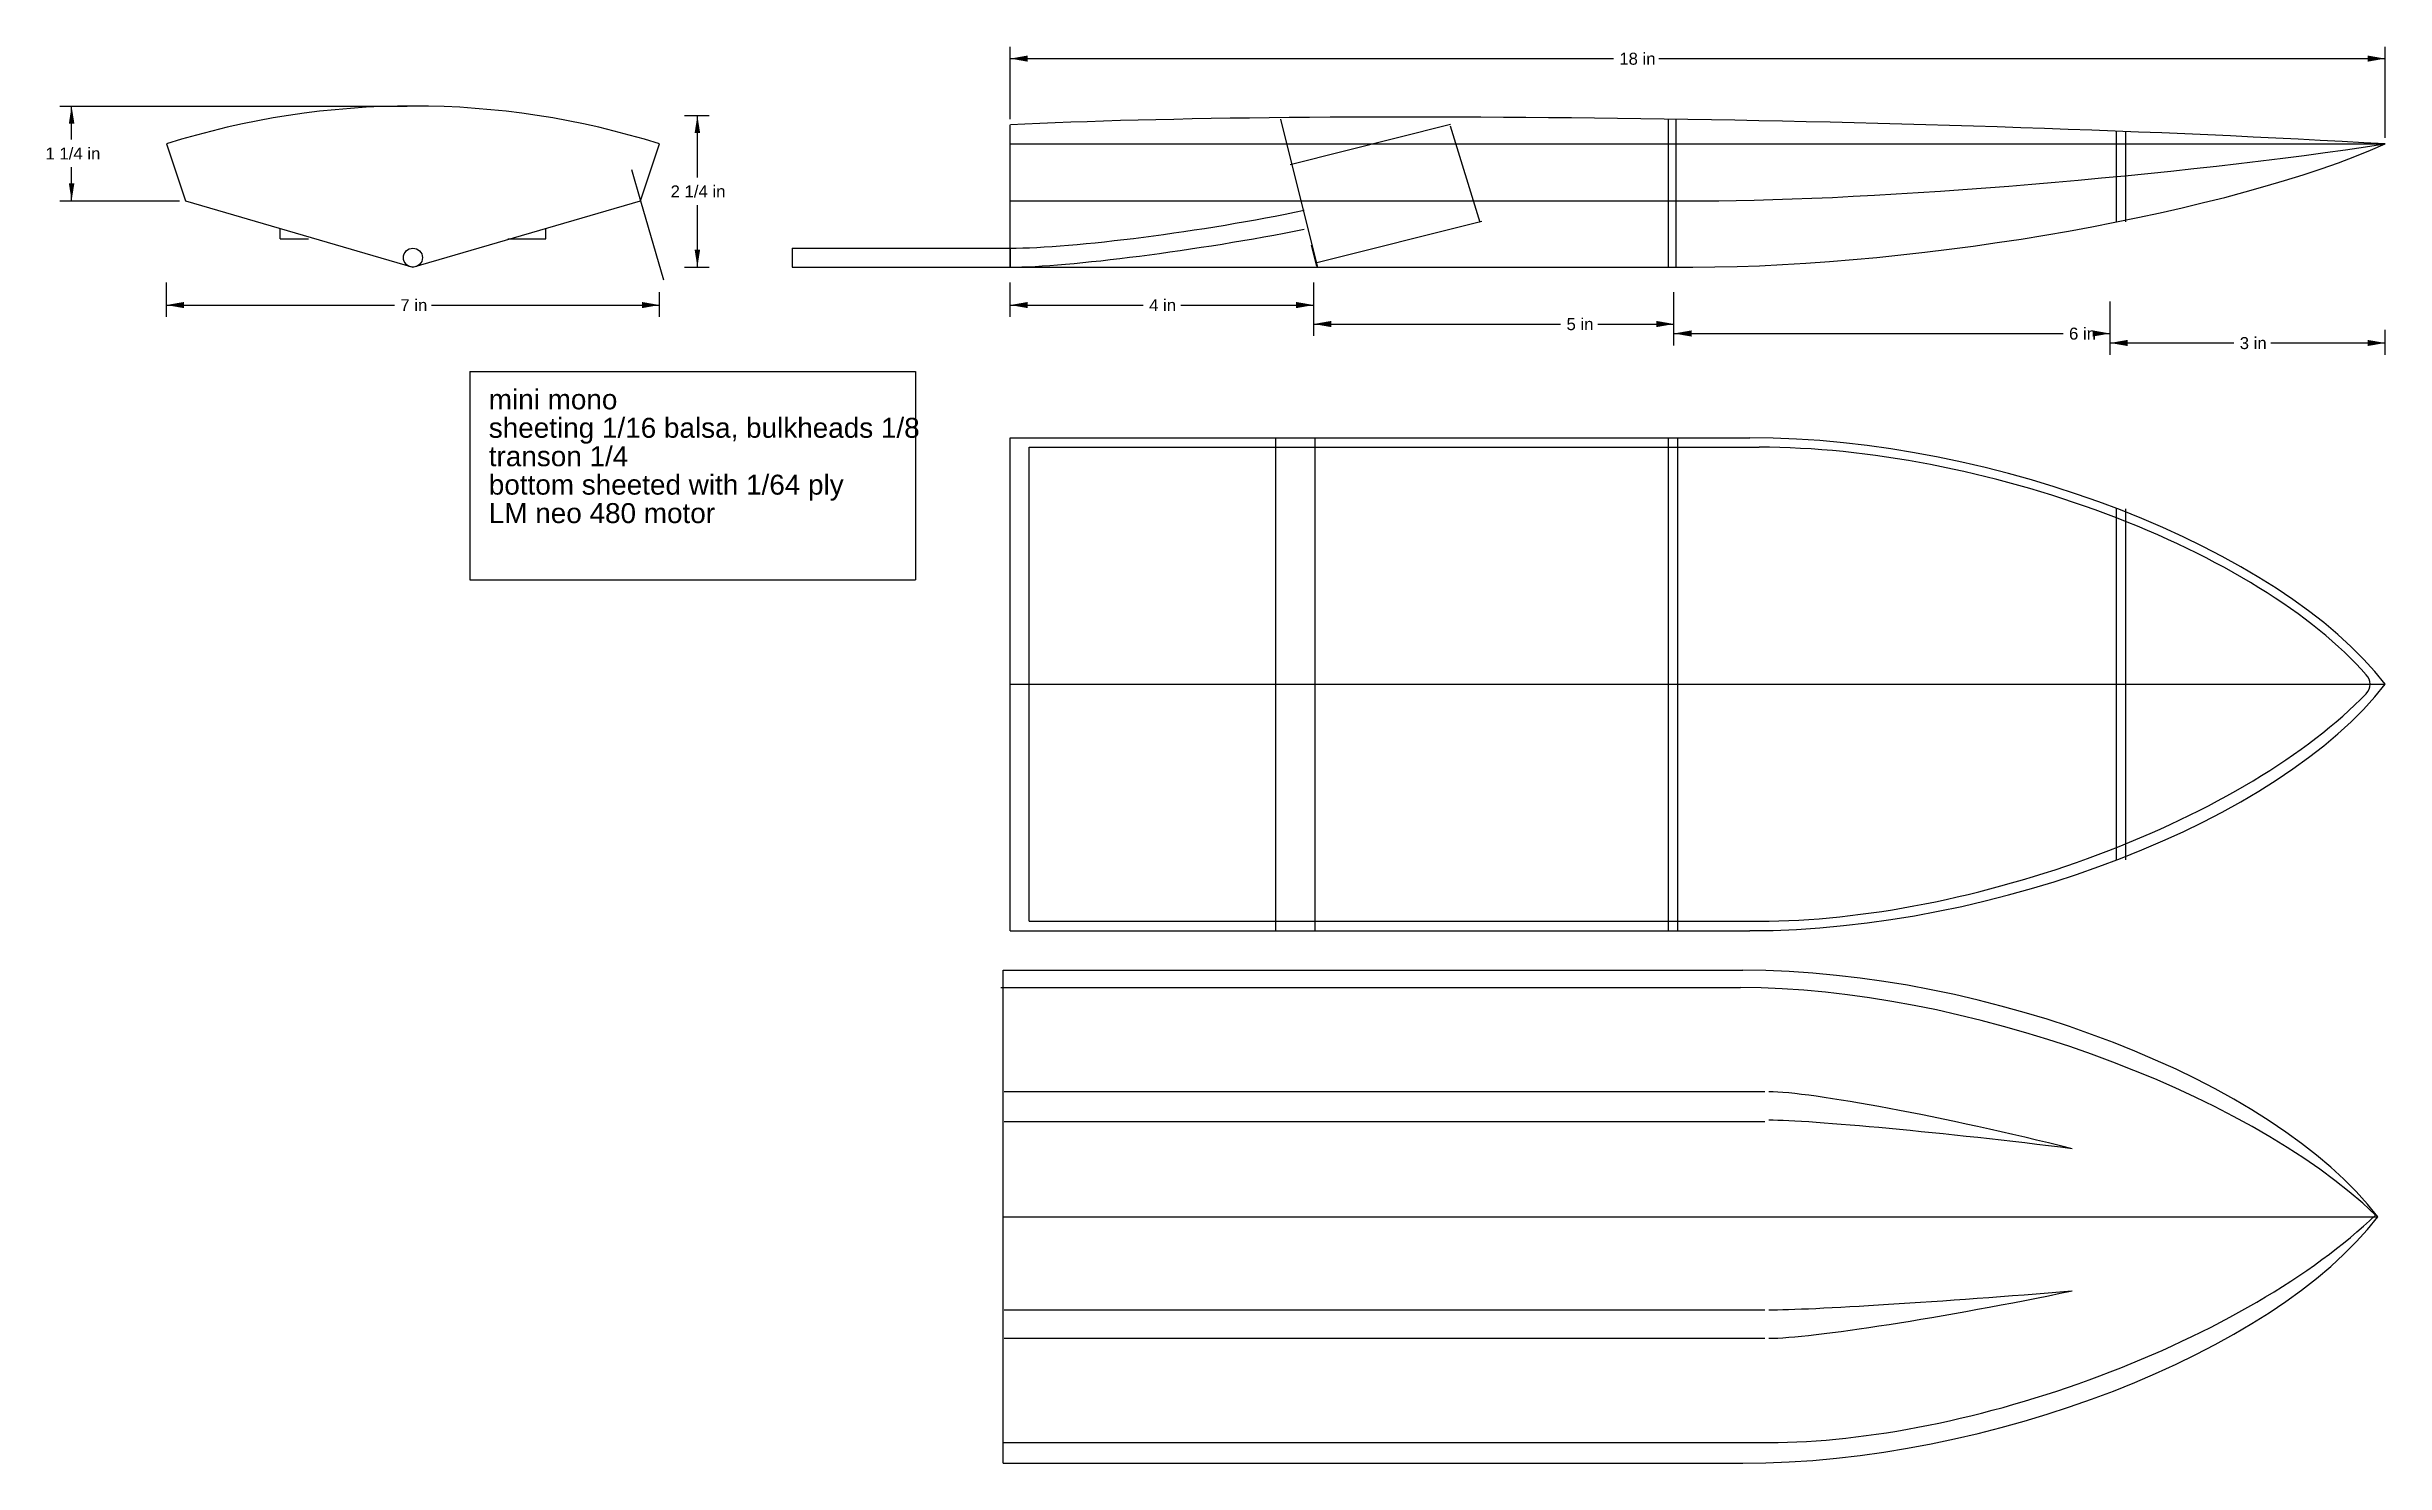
# Model space of a CAD drawing. Extents: x -4.7 to 20, y -14.3 to 0.6.
import ezdxf

# ---------------------------------------------------------------- set-up
doc = ezdxf.new("R2010")
doc.units = 0
doc.header["$MEASUREMENT"] = 0
doc.layers.add('DEFAULT', color=7, linetype='CONTINUOUS')
doc.styles.add('ARIAL', font='ARIAL.TTF')

msp = doc.modelspace()

# ---------------------------------------------------------------- linework, layer by layer
at = {"layer": 'DEFAULT'}
for p, q in [((5.5, -0.1375), (5.5, 0.625)), ((5.5, 0.5), (11.8607, 0.5)), ((12.3393, 0.5), (20, 0.5)), ((20, -0.3375), (20, 0.625)), ((-4.525, 0), (-0.8625, 0)), ((-4.4, -0.3541), (-4.4, 0)), ((2.0625, -0.1), (2.325, -0.1)), ((2.2, -0.7541), (2.2, -0.1)), ((5.5, -1.7), (5.5, -0.2)), ((8.3485, -0.1391), (8.7416, -1.7024)), ((8.4526, -0.6174), (10.1421, -0.1925)), ((10.1407, -0.2091), (10.4529, -1.2241)), ((12.4425, -1.7), (12.4425, -0.1386)), ((12.5243, -1.7001), (12.5243, -0.1387)), ((-3.4, -0.4), (-3.2, -1)), ((1.6, -1), (1.8, -0.4)), ((5.5, -0.4), (17.2, -0.4)), ((17.1683, -1.2232), (17.1683, -0.2655)), ((17.2, -0.4), (20, -0.4)), ((17.2663, -1.2233), (17.2663, -0.2656)), ((-4.4, -1), (-4.4, -0.6459)), ((1.5036, -0.6697), (1.6, -1)), ((-4.525, -1), (-3.2625, -1)), ((-3.2, -1), (-0.8, -1.7)), ((-0.8, -1.7), (1.6, -1)), ((1.6, -1), (1.843, -1.8332)), ((2.2, -1.7), (2.2, -1.0459)), ((5.5, -1), (12.8, -1)), ((8.7185, -1.6557), (10.474, -1.2142)), ((-2.2, -1.4), (-2.2, -1.3)), ((-2.2, -1.4), (-1.9, -1.4)), ((0.2, -1.4), (0.6, -1.4)), ((0.6, -1.4), (0.6, -1.3)), ((8.6739, -1.4674), (8.7301, -1.6907)), ((2.0625, -1.7), (2.325, -1.7)), ((3.2, -1.5), (3.2, -1.7)), ((3.2, -1.5), (5.5, -1.5)), ((3.2, -1.7), (5.5, -1.7)), ((5.5, -1.5), (5.5, -1.7)), ((5.5, -1.7), (12.7, -1.7)), ((-3.4, -2.225), (-3.4, -1.8625)), ((1.8, -2.225), (1.8, -1.9625)), ((5.5, -2.225), (5.5, -1.8625)), ((8.7, -2.225), (8.7, -1.8625)), ((8.7, -2.425), (8.7, -1.9625)), ((12.5, -2.425), (12.5, -1.9625)), ((-3.4, -2.1), (-0.9954, -2.1)), ((-0.6046, -2.1), (1.8, -2.1)), ((5.5, -2.1), (6.9015, -2.1)), ((7.2985, -2.1), (8.7, -2.1)), ((12.5, -2.525), (12.5, -2.0625)), ((17.1, -2.525), (17.1, -2.0625)), ((8.7, -2.3), (11.3041, -2.3)), ((11.6959, -2.3), (12.5, -2.3)), ((12.5, -2.4), (16.6038, -2.4)), ((16.9962, -2.4), (17.1, -2.4)), ((17.1, -2.625), (17.1, -2.3625)), ((20, -2.625), (20, -2.3625)), ((17.1, -2.5), (18.4041, -2.5)), ((18.7959, -2.5), (20, -2.5)), ((-0.2, -2.8), (-0.2, -5)), ((-0.2, -2.8), (4.5, -2.8)), ((4.5, -2.8), (4.5, -5)), ((5.5, -3.5), (13.3, -3.5)), ((5.5, -8.7), (5.5, -3.5)), ((8.3, -8.7001), (8.3, -3.5)), ((8.7167, -8.7001), (8.7167, -3.4988)), ((12.4425, -8.7001), (12.4425, -3.5064)), ((12.5407, -8.7002), (12.5407, -3.5065)), ((17.1683, -7.9541), (17.1683, -4.249)), ((17.2663, -7.9542), (17.2663, -4.2491)), ((-0.2, -5), (4.5, -5)), ((5.5, -6.1), (20, -6.1)), ((5.5, -8.7001), (13.3, -8.7001)), ((5.4252, -9.1184), (13.2252, -9.1184)), ((5.4252, -14.3184), (5.4252, -9.1184)), ((5.4, -9.3), (13.2, -9.3)), ((5.434, -10.3984), (13.4574, -10.3984)), ((5.434, -10.7133), (13.4574, -10.7133)), ((5.4252, -11.7184), (19.9251, -11.7184)), ((5.434, -12.7001), (13.4574, -12.7001)), ((5.434, -13.0001), (13.4574, -13.0001)), ((5.4252, -14.1), (13.5, -14.1)), ((5.4252, -14.3185), (13.2252, -14.3185))]:
    msp.add_line(p, q, dxfattribs=at)
at = {"layer": 'DEFAULT', "color": 6}
for p, q in [((5.7, -8.6), (5.7, -3.6)), ((5.7, -3.6), (13.4, -3.6)), ((5.7, -8.6), (13.4, -8.6))]:
    msp.add_line(p, q, dxfattribs=at)
at = {"layer": 'DEFAULT'}
msp.add_circle((-0.8, -1.6), 0.1, dxfattribs=at)
msp.add_arc((-0.8, -8.65), 8.65, 72.5075, 107.4925, dxfattribs=at)
at = {"layer": 'DEFAULT', "color": 6}
msp.add_arc((19.7, -6.1), 0.1414, 315, 45, dxfattribs=at)
at = {"layer": 'DEFAULT'}
for centre, major_axis, ratio, start_param, end_param in [((14.2, -0.7), (-10.456, 0.2502), 0.050368, 4.125424, 5.696202), ((15.6, -0.4), (5.2675, 0.7461), 0.202083, 4.101027, 5.671783), ((16.7, -0.4), (5.1086, 0.4606), 0.075252, 3.836815, 5.407595), ((7.4, -1.1), (2.2469, 0.3411), 0.092885, 3.690459, 5.260863), ((7.5, -1.3), (2.2822, 0.3529), 0.082489, 3.630875, 5.201617), ((15.3, -6.1), (-5.0758, 1.2788), 0.445983, 3.655808, 5.226602), ((15.3, -6.1), (5.0758, 1.2788), 0.445983, 4.198181, 5.768976), ((15.2252, -11.7184), (-5.0758, 1.2788), 0.445983, 3.655808, 5.226602), ((15.7, -11.7), (-4.854, 1.4608), 0.392279, 3.795988, 5.366776), ((15.9, -11), (-2.5294, 0.5721), 0.071335, 4.406909, 5.977443), ((15.9, -11), (-2.5297, 0.2849), 0.037002, 4.394754, 5.965093), ((15.2252, -11.7184), (5.0758, 1.2788), 0.445983, 4.198181, 5.768976), ((16, -11.7), (4.5908, 1.5535), 0.398465, 4.008306, 5.579113), ((15.9, -12.5), (2.5297, 0.1898), 0.024833, 3.459813, 5.02997), ((15.9, -12.5), (2.5295, 0.476), 0.060334, 3.451793, 5.022247)]:
    msp.add_ellipse(centre, major_axis=major_axis, ratio=ratio, start_param=start_param, end_param=end_param, dxfattribs=at)
at = {"layer": 'DEFAULT', "color": 6}
for centre, major_axis, ratio, start_param, end_param in [((15.5, -6), (-4.7535, 1.2941), 0.425182, 3.711123, 5.281926), ((15.7, -6.2), (4.6637, 1.4278), 0.413622, 4.075187, 5.645989)]:
    msp.add_ellipse(centre, major_axis=major_axis, ratio=ratio, start_param=start_param, end_param=end_param, dxfattribs=at)
at = {"layer": 'DEFAULT'}
for points in [[(5.6849, 0.5325), (5.6849, 0.4674), (5.5, 0.5)], [(19.815, 0.4674), (19.815, 0.5325), (20, 0.5)], [(-4.3708, -0.1849), (-4.4291, -0.1849), (-4.4, 0)], [(2.2291, -0.2849), (2.1708, -0.2849), (2.2, -0.1)], [(-4.4291, -0.815), (-4.3708, -0.815), (-4.4, -1)], [(2.1708, -1.515), (2.2291, -1.515), (2.2, -1.7)], [(-3.215, -2.0674), (-3.215, -2.1325), (-3.4, -2.1)], [(1.615, -2.1325), (1.615, -2.0674), (1.8, -2.1)], [(5.6849, -2.0674), (5.6849, -2.1325), (5.5, -2.1)], [(8.515, -2.1325), (8.515, -2.0674), (8.7, -2.1)], [(8.8849, -2.2674), (8.8849, -2.3325), (8.7, -2.3)], [(12.315, -2.3325), (12.315, -2.2674), (12.5, -2.3)], [(12.6849, -2.3674), (12.6849, -2.4325), (12.5, -2.4)], [(16.915, -2.4325), (16.915, -2.3674), (17.1, -2.4)], [(17.2849, -2.4674), (17.2849, -2.5325), (17.1, -2.5)], [(19.815, -2.5325), (19.815, -2.4674), (20, -2.5)]]:
    msp.add_solid(points, dxfattribs=at)

# ---------------------------------------------------------------- texts
at = {"layer": 'DEFAULT', "style": 'ARIAL'}
for s, height, p in [('18 in', 0.1263, (11.9233, 0.4356)), ('1 1/4 in', 0.1263, (-4.6754, -0.5644)), ('2 1/4 in', 0.1263, (1.9175, -0.9644)), ('7 in', 0.1263, (-0.9328, -2.1644)), ('4 in', 0.1263, (6.9641, -2.1644)), ('5 in', 0.1263, (11.3667, -2.3644)), ('6 in', 0.1263, (16.6664, -2.4644)), ('3 in', 0.1263, (18.4667, -2.5644)), ('mini mono', 0.2105, (0, -3.2)), ('sheeting 1/16 balsa, bulkheads 1/8', 0.2105, (0, -3.5)), ('transon 1/4', 0.2105, (0, -3.8)), ('bottom sheeted with 1/64 ply', 0.2105, (0, -4.1)), ('LM neo 480 motor', 0.2105, (0, -4.4))]:
    msp.add_text(s, height=height, dxfattribs=at).set_placement(p)

doc.saveas('drawing.dxf')
